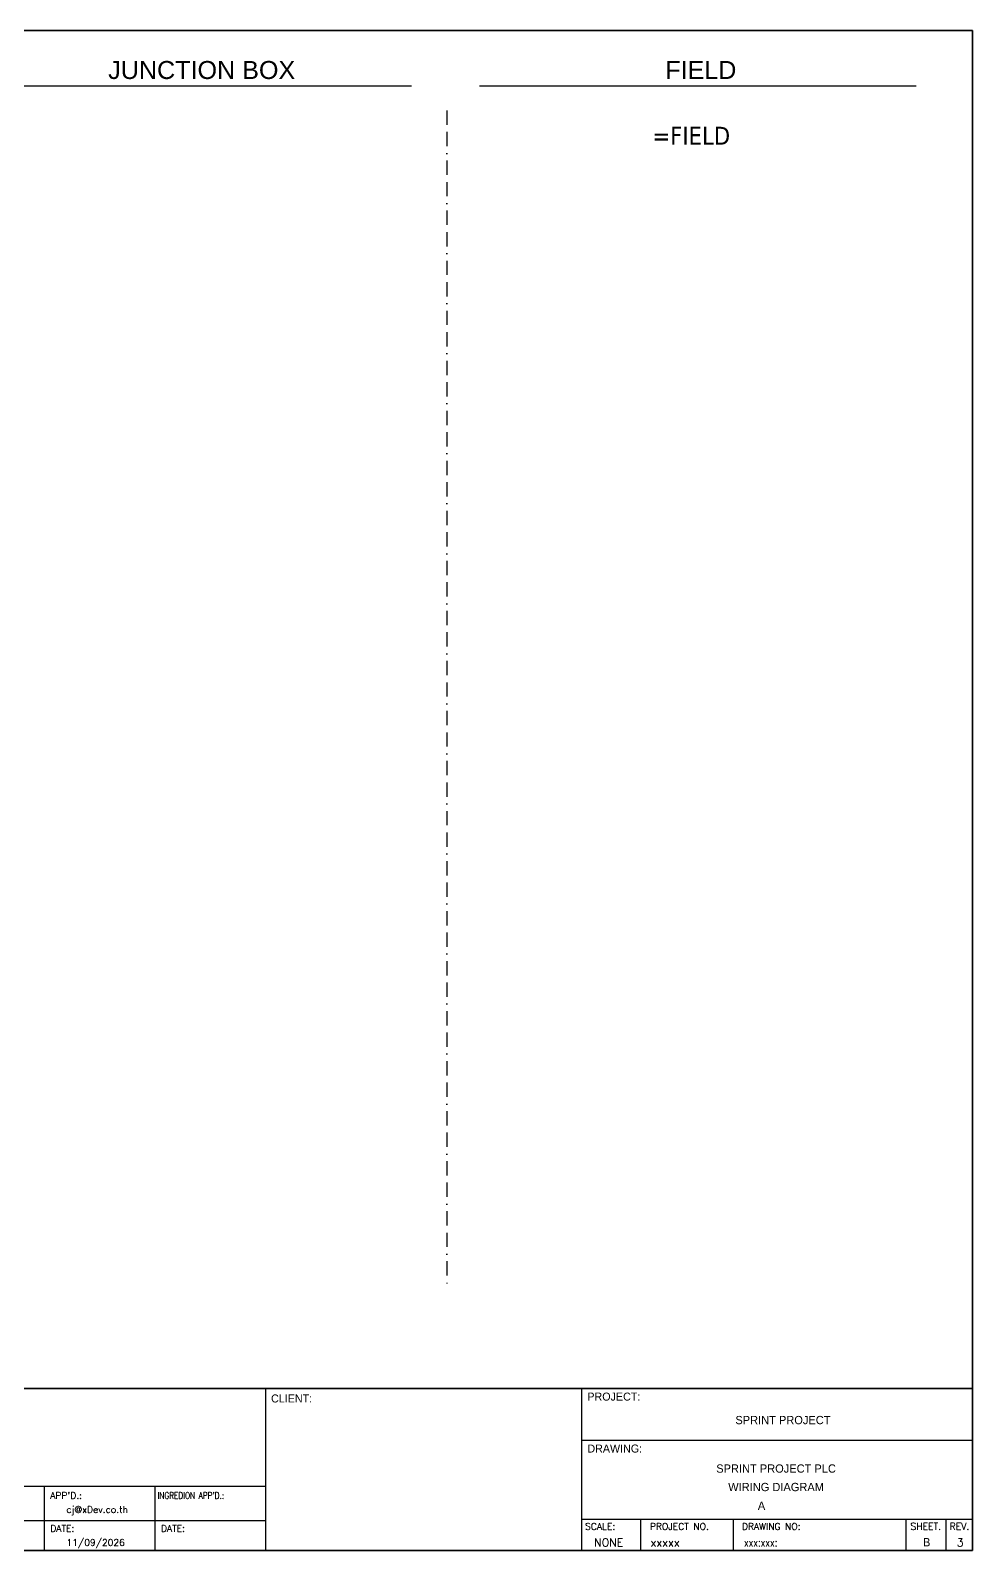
# Model space of a CAD drawing. Header units: millimetres. Extents: x 0 to 62600, y 0 to 14837.
# Drawn here: x 6410 to 8087, y 0 to 2704 of the extents above; entities that cross this region are included whole.
import ezdxf
from ezdxf.enums import TextEntityAlignment as Align

# ---------------------------------------------------------------- set-up
doc = ezdxf.new("R2010")
doc.units = ezdxf.units.MM
doc.linetypes.add('BORDERX2', pattern=[88.9, 25.4, -12.7, 25.4, -12.7, 0, -12.7])
for name, color, linetype in [('GT_1', 9, 'Continuous'), ('HELPPOINT', 7, 'Continuous'), ('MEMBER', 7, 'Continuous'), ('x01001-FrameArea', 2, 'BORDERX2')]:
    doc.layers.add(name, color=color, linetype=linetype)
doc.styles.add('HTX11', font='O8111901')
doc.styles.add('ROMANS', font='romans.shx', dxfattribs={"width": 0.85, "height": 25})
doc.styles.get("Standard").update_dxf_attribs({"font": 'arial.ttf'})
doc.styles.add('Tahoma', font='')
doc.styles.get('Tahoma').set_extended_font_data('Tahoma')

msp = doc.modelspace()

# ---------------------------------------------------------------- linework, layer by layer
for p, q in [((6311.5, 2605.7), (7088.2, 2605.7)), ((7209.2, 2605.7), (7986, 2605.7))]:
    msp.add_line(p, q)
at = {"color": 4}
for p, q in [((7495.6, 56.1), (7495.6, 0)), ((7660.9, 56.1), (7660.9, 0))]:
    msp.add_line(p, q, dxfattribs=at)
at = {"color": 4, "ltscale": 0.5}
for p, q in [((7968, 56.1), (7968, 0)), ((7968, 56.1), (7968, 0)), ((8039.2, 56.1), (8039.2, 0)), ((8039.2, 56.1), (8039.2, 0))]:
    msp.add_line(p, q, dxfattribs=at)
at = {"layer": 'GT_1', "color": 4}
for p, q in [((6829.1, 0), (6829.1, 288.2)), ((7391.4, 0), (7391.4, 288.2)), ((7391.4, 0), (7391.4, 288.2)), ((7391.4, 0), (7391.4, 288.2)), ((6829.1, 114.3), (6042.1, 114.3)), ((6435.6, 0), (6435.6, 114.3)), ((6632.4, 0), (6632.4, 114.3)), ((7391.4, 56.1), (8086.6, 56.1)), ((6829.1, 52.9), (6042.1, 52.9))]:
    msp.add_line(p, q, dxfattribs=at)
at = {"layer": 'HELPPOINT', "color": 4, "lineweight": 35}
for p, q in [((4193.3, 2704.2), (8086.6, 2704.2)), ((4193.3, 2704.2), (8086.6, 2704.2)), ((8086.6, 2704.2), (8086.6, 0)), ((8086.6, 2704.2), (8086.6, 0)), ((8086.6, 0), (4193.3, 0)), ((8086.6, 0), (4193.3, 0))]:
    msp.add_line(p, q, dxfattribs=at)
at = {"layer": 'HELPPOINT', "color": 4}
for p, q in [((7391.4, 196.6), (8086.6, 196.6)), ((7391.4, 196.6), (8086.6, 196.6)), ((7391.4, 56.1), (8086.6, 56.1))]:
    msp.add_line(p, q, dxfattribs=at)
at = {"layer": 'MEMBER', "color": 4, "lineweight": 35}
msp.add_line((4193.3, 288.2), (8086.6, 288.2), dxfattribs=at)
msp.add_line((4193.3, 288.2), (8086.6, 288.2), dxfattribs=at)
at = {"layer": 'MEMBER', "color": 4}
for p, q in [((7391.4, 196.6), (8086.6, 196.6)), ((7391.4, 196.6), (8086.6, 196.6)), ((7391.4, 56.1), (8086.6, 56.1)), ((7391.4, 56.1), (8086.6, 56.1))]:
    msp.add_line(p, q, dxfattribs=at)
at = {"layer": 'x01001-FrameArea'}
msp.add_line((7151.3, 2561.6), (7151.3, 475.1), dxfattribs=at)

# ---------------------------------------------------------------- texts
at = {"color": 2}
for s, p in [('JUNCTION BOX', (6548.8, 2617.8)), ('FIELD', (7539.7, 2617.8))]:
    msp.add_text(s, height=32, dxfattribs=at).set_placement(p)
at = {"color": 2, "style": 'Tahoma'}
msp.add_text('=FIELD', height=32, dxfattribs=at).set_placement((7586.1, 2516.8), align=Align.MIDDLE_CENTER)
at = {"color": 4, "ltscale": 100, "style": 'HTX11'}
for s, p in [('SPRINT PROJECT', (7749.2, 232.2)), ('SPRINT PROJECT PLC', (7737, 146)), ('WIRING DIAGRAM', (7737, 113.1))]:
    msp.add_text(s, height=14.693, dxfattribs=at).set_placement(p, align=Align.MIDDLE_CENTER)
at = {"style": 'HTX11'}
for tag, text, height, p in [('A', 'A', 14.8, (7711.1, 79.8)), ('B', 'CHASSIS C5 SLOT 1', 14.821, (8004.9, 14.9))]:
    msp.add_attdef(tag, text=text, height=height, dxfattribs=at).set_placement(p, align=Align.MIDDLE_CENTER)
at = {"layer": 'GT_1', "color": 4, "style": 'HTX11'}
for s, p in [('CLIENT:', (6838.6, 263.5)), ('PROJECT:', (7401.3, 266.8)), ('DRAWING:', (7401.3, 174.4))]:
    msp.add_text(s, height=14.25, dxfattribs=at).set_placement(p)
at = {"layer": 'MEMBER', "color": 4, "ltscale": 0.8, "style": 'ROMANS'}
for s, height, p in [("APP'D.:", 11.88, (6445.8, 92.1)), ('cj@xDev.co.th', 11.875, (6474.6, 67.2)), ('DATE:', 11.88, (6445.8, 33.6)), ('DATE:', 11.88, (6642.6, 33.6)), ('SCALE:', 11.88, (7397.3, 37.1)), ('PROJECT NO.', 11.875, (7512.5, 37.1)), ('DRAWING NO:', 11.875, (7676.2, 37.1)), ('SHEET.', 12, (7976, 37.1)), ('REV.', 12, (8045.9, 37.1)), ('11/09/2026', 11.88, (6474.6, 8.5)), ('NONE', 14.23, (7413.3, 7.3)), ('xxxxx', 14.23, (7513.7, 7.3))]:
    msp.add_text(s, height=height, dxfattribs=at).set_placement(p)
at = {"layer": 'MEMBER', "color": 4, "ltscale": 0.8, "style": 'ROMANS', "width": 0.8}
for s, height, p in [("INGREDION APP'D.:", 11.875, (6636.6, 92.1)), ('xxx:xxx:', 14.23, (7679.9, 7.3))]:
    msp.add_text(s, height=height, dxfattribs=at).set_placement(p)
at = {"layer": 'MEMBER', "color": 4, "ltscale": 0.8, "style": 'ROMANS'}
msp.add_text('3', height=14.2, dxfattribs=at).set_placement((8064.5, 7.3), align=Align.CENTER)

doc.saveas('drawing.dxf')
